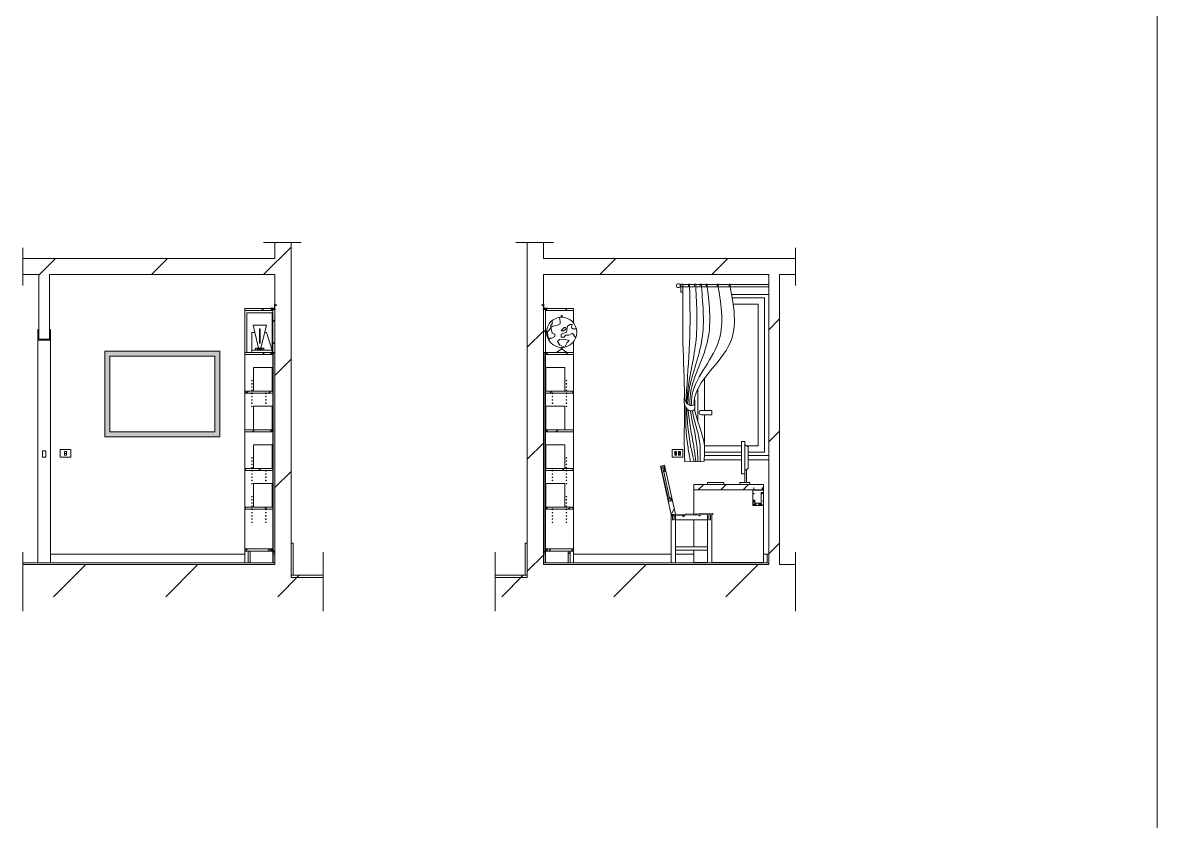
# Model space of a CAD drawing. Header units: centimetres. Extents: x -16179 to 12840, y -10704 to 3856.
# Drawn here: x 284 to 1341, y -5353 to -4609 of the extents above; entities that cross this region are included whole.
import ezdxf

# ---------------------------------------------------------------- set-up
doc = ezdxf.new("R2010")
doc.units = ezdxf.units.CM
doc.header["$MEASUREMENT"] = 0
doc.linetypes.add('ACAD_ISO04W100', pattern=[0.762, 0.6096, -0.0762, 0, -0.0762])
doc.linetypes.add('HIDDEN', pattern=[0.009525, 0.00635, -0.003175])
for name, color, linetype, lineweight in [('0_Num_Penna__7', 7, 'Continuous', 18), ('A-LP-SEZIONI_Num_Penna__151', 151, 'Continuous', 18), ('A-prsp-2_Num_Penna__137', 137, 'Continuous', 18), ('A-prsp-2_Num_Penna__252', 252, 'Continuous', 18), ('A-SECT A-MCUT_Num_Penna__7', 7, 'Continuous', 18), ('A-SECT D-MCUT_Num_Penna__181', 181, 'Continuous', 18), ('A-WALL-FULL_Num_Penna__7_Num_Penna__7_Num_Penna__7_Num_Penna__7_Num_Penna__7_Num_Penna__7_Num_Penna__82_Num_Penna__82_Num_Penna__82_Num_Penna__82_Num_Penna__82', 82, 'Continuous', 18)]:
    doc.layers.add(name, color=color, linetype=linetype, lineweight=lineweight)
pattern_1 = [(45, (254.724, -5723.27), (-52.198, 52.198), [])]
pattern_2 = [(45, (318.563, -5723.272), (-10.43957, 10.43957), [])]
pattern_3 = [(45, (254.724, -5723.272), (-10.43957, 10.43957), [])]
pattern_4 = [(45, (98.479, -5723.272), (-10.43957, 10.43957), [])]

msp = doc.modelspace()

# ---------------------------------------------------------------- hatches: boundary and pattern name
at = {"layer": 'A-prsp-2_Num_Penna__252', "linetype": 'Continuous', "lineweight": 18}
h = msp.add_hatch(color=252, dxfattribs=at)
h.paths.add_polyline_path([(467.3, -4914.8), (360.1, -4914.8), (360.1, -4994.7), (467.3, -4994.7)])
h.paths.add_polyline_path([(364.8, -4919.5), (462.6, -4919.5), (462.6, -4990), (364.8, -4990)], flags=0)
at = {"layer": 'A-SECT D-MCUT_Num_Penna__181', "linetype": 'Continuous', "lineweight": 18}
h = msp.add_hatch(dxfattribs=at)
h.set_pattern_fill('ANSI31', color=181, scale=100, style=0, pattern_type=2)
h.set_pattern_definition(pattern_1)
h.paths.add_polyline_path([(533.7, -4813.5), (518.7, -4813.5), (518.7, -4828.5), (283.7, -4828.5), (283.7, -4843.5), (298.7, -4843.5), (298.7, -4903.5), (308.7, -4903.5), (308.7, -4843.5), (533.7, -4843.5)])
h = msp.add_hatch(dxfattribs=at)
h.set_pattern_fill('ANSI31', color=181, scale=100, style=0, pattern_type=2)
h.set_pattern_definition(pattern_1)
h.paths.add_polyline_path([(753.8, -4813.5), (753.8, -4843.5), (978.8, -4843.5), (978.8, -5113.5), (988.8, -5113.5), (988.8, -4843.5), (1003.8, -4843.5), (1003.8, -4828.5), (768.8, -4828.5), (768.8, -4813.5)])
h = msp.add_hatch(dxfattribs=at)
h.set_pattern_fill('ANSI31', color=181, scale=100, style=0, pattern_type=2)
h.set_pattern_definition(pattern_1)
h.paths.add_polyline_path([(533.7, -4843.5), (518.7, -4843.5), (518.7, -5143.5), (563.7, -5143.5), (563.7, -5123.5), (533.7, -5123.5)])
h.paths.add_polyline_path([(518.8, -4872.1), (519.5, -4871.6), (519.7, -4871.7), (519.1, -4872.1)], flags=0)
h.paths.add_polyline_path([(519.7, -4872.1), (519.4, -4872.1), (519.8, -4871.8), (520, -4871.9)], flags=0)
h = msp.add_hatch(dxfattribs=at)
h.set_pattern_fill('ANSI31', color=181, scale=100, style=0, pattern_type=2)
h.set_pattern_definition(pattern_1)
h.paths.add_polyline_path([(753.8, -5123.5), (723.8, -5123.5), (723.8, -5143.5), (768.8, -5143.5), (768.8, -4843.5), (753.8, -4843.5)])
h.paths.add_polyline_path([(767.5, -4871.9), (767.6, -4871.8), (768.1, -4872.1), (767.8, -4872.1)], flags=0)
h.paths.add_polyline_path([(768.4, -4872.1), (767.8, -4871.7), (767.9, -4871.6), (768.7, -4872.1)], flags=0)
h = msp.add_hatch(dxfattribs=at)
h.set_pattern_fill('ANSI31', color=181, scale=100, style=0, pattern_type=2)
h.set_pattern_definition(pattern_4)
h.paths.add_polyline_path([(515.4, -4876), (515.4, -4875), (490.7, -4875), (490.7, -4877), (516.7, -4877), (516.7, -4876.1), (516.3, -4876.1), (515.9, -4875.9), (515.6, -4876.3)])
h = msp.add_hatch(dxfattribs=at)
h.set_pattern_fill('ANSI31', color=181, scale=100, style=0, pattern_type=2)
h.set_pattern_definition(pattern_4)
h.paths.add_polyline_path([(518.7, -4876.1), (516.7, -4876.1), (516.7, -4916), (518.7, -4916)])
h = msp.add_hatch(dxfattribs=at)
h.set_pattern_fill('ANSI31', color=181, scale=100, style=0, pattern_type=2)
h.set_pattern_definition(pattern_2)
h.paths.add_polyline_path([(768.8, -4875), (768.8, -4875.9), (770.7, -4875.9), (770.7, -4875)])
h = msp.add_hatch(dxfattribs=at)
h.set_pattern_fill('ANSI31', color=181, scale=100, style=0, pattern_type=2)
h.set_pattern_definition(pattern_2)
h.paths.add_polyline_path([(768.8, -4876.1), (768.8, -4916), (770.7, -4916), (770.7, -4876.1)])
h = msp.add_hatch(dxfattribs=at)
h.set_pattern_fill('ANSI31', color=181, scale=100, style=0, pattern_type=2)
h.set_pattern_definition(pattern_2)
h.paths.add_polyline_path([(772.1, -4876), (771.9, -4876.3), (771.6, -4875.9), (771.2, -4876.1), (770.7, -4876.1), (770.7, -4877), (796.8, -4877), (796.8, -4875), (772.1, -4875)])
h = msp.add_hatch(dxfattribs=at)
h.set_pattern_fill('ANSI31', color=181, scale=100, style=0, pattern_type=2)
h.set_pattern_definition(pattern_4)
h.paths.add_polyline_path([(516.7, -4916), (490.7, -4916), (490.7, -4918), (516.7, -4918), (516.7, -4917.1), (515, -4917.1), (514.7, -4917), (515, -4916.9), (516.7, -4916.9)])
h = msp.add_hatch(dxfattribs=at)
h.set_pattern_fill('ANSI31', color=181, scale=100, style=0, pattern_type=2)
h.set_pattern_definition(pattern_4)
h.paths.add_polyline_path([(516.7, -4917.1), (516.7, -4988.9), (517.2, -4988.9), (517.2, -4917.1)])
h = msp.add_hatch(dxfattribs=at)
h.set_pattern_fill('ANSI31', color=181, scale=100, style=0, pattern_type=2)
h.set_pattern_definition(pattern_2)
h.paths.add_polyline_path([(770.2, -4916), (770.2, -4916.9), (770.7, -4916.9), (770.7, -4916)])
h = msp.add_hatch(dxfattribs=at)
h.set_pattern_fill('ANSI31', color=181, scale=100, style=0, pattern_type=2)
h.set_pattern_definition(pattern_2)
h.paths.add_polyline_path([(770.2, -4917.1), (770.2, -4988.9), (770.7, -4988.9), (770.7, -4917.1)])
h = msp.add_hatch(dxfattribs=at)
h.set_pattern_fill('ANSI31', color=181, scale=100, style=0, pattern_type=2)
h.set_pattern_definition(pattern_2)
h.paths.add_polyline_path([(770.7, -4916), (770.7, -4916.9), (772.4, -4916.9), (772.7, -4917), (772.4, -4917.1), (770.7, -4917.1), (770.7, -4918), (796.8, -4918), (796.8, -4916)])
h = msp.add_hatch(dxfattribs=at)
h.set_pattern_fill('ANSI31', color=181, scale=100, style=0, pattern_type=2)
h.set_pattern_definition(pattern_4)
h.paths.add_polyline_path([(516.7, -4952), (491.2, -4952), (491.2, -4954), (497, -4954), (497, -4953.5), (497.5, -4953.5), (497.5, -4954), (510, -4954), (510, -4953.5), (510.5, -4953.5), (510.5, -4954), (516.7, -4954)])
h = msp.add_hatch(dxfattribs=at)
h.set_pattern_fill('ANSI31', color=181, scale=100, style=0, pattern_type=2)
h.set_pattern_definition(pattern_2)
h.paths.add_polyline_path([(770.7, -4952), (770.7, -4954), (777, -4954), (777, -4953.5), (777.5, -4953.5), (777.5, -4954), (790, -4954), (790, -4953.5), (790.5, -4953.5), (790.5, -4954), (796.3, -4954), (796.3, -4952)])
h = msp.add_hatch(dxfattribs=at)
h.set_pattern_fill('ANSI31', color=181, scale=100, style=0, pattern_type=2)
h.set_pattern_definition(pattern_4)
h.paths.add_polyline_path([(516.7, -4988), (490.7, -4988), (490.7, -4990), (516.7, -4990), (516.7, -4989.1), (515, -4989.1), (514.7, -4989), (515, -4988.9), (516.7, -4988.9)])
h = msp.add_hatch(dxfattribs=at)
h.set_pattern_fill('ANSI31', color=181, scale=100, style=0, pattern_type=2)
h.set_pattern_definition(pattern_4)
h.paths.add_polyline_path([(517.2, -4989.1), (516.7, -4989.1), (516.7, -5099.9), (517.2, -5099.9)])
h = msp.add_hatch(dxfattribs=at)
h.set_pattern_fill('ANSI31', color=181, scale=100, style=0, pattern_type=2)
h.set_pattern_definition(pattern_2)
h.paths.add_polyline_path([(770.2, -4989.1), (770.2, -5099.9), (770.7, -5099.9), (770.7, -4989.1)])
h = msp.add_hatch(dxfattribs=at)
h.set_pattern_fill('ANSI31', color=181, scale=100, style=0, pattern_type=2)
h.set_pattern_definition(pattern_2)
h.paths.add_polyline_path([(770.7, -4988), (770.7, -4988.9), (772.4, -4988.9), (772.7, -4989), (772.4, -4989.1), (770.7, -4989.1), (770.7, -4990), (796.8, -4990), (796.8, -4988)])
h = msp.add_hatch(dxfattribs=at)
h.set_pattern_fill('ANSI31', color=181, scale=100, style=0, pattern_type=2)
h.set_pattern_definition(pattern_4)
h.paths.add_polyline_path([(516.7, -5024), (491.2, -5024), (491.2, -5026), (497, -5026), (497, -5025.5), (497.5, -5025.5), (497.5, -5026), (510, -5026), (510, -5025.5), (510.5, -5025.5), (510.5, -5026), (516.7, -5026)])
h = msp.add_hatch(dxfattribs=at)
h.set_pattern_fill('ANSI31', color=181, scale=100, style=0, pattern_type=2)
h.set_pattern_definition(pattern_2)
h.paths.add_polyline_path([(770.7, -5024), (770.7, -5026), (777, -5026), (777, -5025.5), (777.5, -5025.5), (777.5, -5026), (790, -5026), (790, -5025.5), (790.5, -5025.5), (790.5, -5026), (796.3, -5026), (796.3, -5024)])
h = msp.add_hatch(dxfattribs=at)
h.set_pattern_fill('ANSI31', color=181, scale=100, style=0, pattern_type=2)
h.set_pattern_definition(pattern_3)
h.paths.add_polyline_path([(908.8, -5039), (908.8, -5044), (964.7, -5044), (964.7, -5042.1, -0.999999), (965, -5042.1), (965, -5044), (972.6, -5044), (972.6, -5042.1, -1), (972.9, -5042.1), (972.9, -5044), (973.8, -5044), (973.8, -5039)])
h = msp.add_hatch(dxfattribs=at)
h.set_pattern_fill('ANSI31', color=181, scale=100, style=0, pattern_type=2)
h.set_pattern_definition(pattern_3)
h.paths.add_polyline_path([(973.8, -5046.5), (971.8, -5046.5), (971.8, -5057.3), (972.3, -5057.3, -1), (972.3, -5057.6), (971.8, -5057.6), (971.8, -5058.5), (973.8, -5058.5)])
h.paths.add_polyline_path([(972.5, -5054.5, -1.000001), (973.1, -5054.5, -1)], flags=0)
h.paths.add_polyline_path([(972.5, -5047.5, -1), (973.1, -5047.5, -1)], flags=0)
h = msp.add_hatch(dxfattribs=at)
h.set_pattern_fill('ANSI31', color=181, scale=100, style=0, pattern_type=2)
h.set_pattern_definition(pattern_4)
h.paths.add_polyline_path([(516.7, -5060), (491.2, -5060), (491.2, -5062), (497, -5062), (497, -5061.5), (497.5, -5061.5), (497.5, -5062), (510, -5062), (510, -5061.5), (510.5, -5061.5), (510.5, -5062), (516.7, -5062)])
h = msp.add_hatch(dxfattribs=at)
h.set_pattern_fill('ANSI31', color=181, scale=100, style=0, pattern_type=2)
h.set_pattern_definition(pattern_2)
h.paths.add_polyline_path([(770.7, -5060), (770.7, -5062), (777, -5062), (777, -5061.5), (777.5, -5061.5), (777.5, -5062), (790, -5062), (790, -5061.5), (790.5, -5061.5), (790.5, -5062), (796.3, -5062), (796.3, -5060)])
h = msp.add_hatch(dxfattribs=at)
h.set_pattern_fill('ANSI31', color=181, scale=100, style=0, pattern_type=2)
h.set_pattern_definition(pattern_3)
h.paths.add_polyline_path([(965.8, -5053.5), (963.8, -5053.5), (963.8, -5058.5), (965.8, -5058.5), (965.8, -5057.7), (964.5, -5057.7), (964.5, -5057.2), (965.8, -5057.2)])
h.paths.add_polyline_path([(965.1, -5054.5, -1), (964.5, -5054.5, -1)], flags=0)
h = msp.add_hatch(dxfattribs=at)
h.set_pattern_fill('ANSI31', color=181, scale=100, style=0, pattern_type=2)
h.set_pattern_definition(pattern_3)
h.paths.add_polyline_path([(926.8, -5066), (887.8, -5067), (887.8, -5068), (923.1, -5067.1), (923.1, -5067), (923.8, -5067), (926.8, -5067)])
h = msp.add_hatch(dxfattribs=at)
h.set_pattern_fill('ANSI31', color=181, scale=100, style=0, pattern_type=2)
h.set_pattern_definition(pattern_3)
h.paths.add_polyline_path([(890.5, -5068), (889, -5068), (889, -5072), (890.5, -5072)])
h = msp.add_hatch(dxfattribs=at)
h.set_pattern_fill('ANSI31', color=181, scale=100, style=0, pattern_type=2)
h.set_pattern_definition(pattern_4)
h.paths.add_polyline_path([(516.7, -5099), (490.7, -5099), (490.7, -5101), (516.7, -5101), (516.7, -5100.1), (515, -5100.1), (514.7, -5100), (515, -5099.9), (516.7, -5099.9)])
h = msp.add_hatch(dxfattribs=at)
h.set_pattern_fill('ANSI31', color=181, scale=100, style=0, pattern_type=2)
h.set_pattern_definition(pattern_2)
h.paths.add_polyline_path([(770.7, -5099), (770.7, -5099.9), (772.4, -5099.9), (772.7, -5100), (772.4, -5100.1), (770.7, -5100.1), (770.7, -5101), (796.8, -5101), (796.8, -5099)])
h = msp.add_hatch(dxfattribs=at)
h.set_pattern_fill('ANSI31', color=181, scale=100, style=0, pattern_type=2)
h.set_pattern_definition(pattern_2)
h.paths.add_polyline_path([(791.8, -5101), (791.8, -5112), (793.8, -5112), (793.8, -5101)])
h = msp.add_hatch(dxfattribs=at)
h.set_pattern_fill('ANSI31', color=181, scale=100, style=0, pattern_type=2)
h.set_pattern_definition(pattern_1)
h.paths.add_polyline_path([(518.7, -5113.5), (283.7, -5113.5), (283.7, -5143.5), (518.7, -5143.5)])
h = msp.add_hatch(dxfattribs=at)
h.set_pattern_fill('ANSI31', color=181, scale=100, style=0, pattern_type=2)
h.set_pattern_definition(pattern_1)
h.paths.add_polyline_path([(768.8, -5113.5), (768.8, -5143.5), (1003.8, -5143.5), (1003.8, -5113.5)])

# ---------------------------------------------------------------- linework, layer by layer
at = {"layer": '0_Num_Penna__7', "color": 7, "linetype": 'Continuous', "lineweight": 18}
for p, q in [((518.4, -4871.4), (518.7, -4871.4)), ((518.4, -4871.6), (518.5, -4871.9)), ((518.4, -4872.1), (518.5, -4871.9)), ((518.4, -4872.4), (518.7, -4872.4)), ((518.7, -4871.7), (518.5, -4871.4)), ((518.7, -4872.1), (518.5, -4872.4)), ((518.7, -4871.7), (519.7, -4871.7)), ((519.1, -4871.7), (518.7, -4872)), ((518.8, -4871.7), (518.7, -4871.8)), ((518.7, -4872.1), (519.7, -4872.1)), ((519.4, -4871.7), (518.8, -4872.1)), ((519.7, -4871.7), (519.1, -4872.1)), ((519.8, -4871.8), (519.4, -4872.1)), ((519.7, -4871.7), (520, -4871.9)), ((520, -4871.9), (519.7, -4872.1)), ((767.8, -4871.7), (767.5, -4871.9)), ((767.5, -4871.9), (767.8, -4872.1)), ((767.6, -4871.8), (768.1, -4872.1)), ((768.8, -4871.7), (767.8, -4871.7)), ((767.8, -4871.7), (768.4, -4872.1)), ((768.8, -4872.1), (767.8, -4872.1)), ((768.1, -4871.7), (768.7, -4872.1)), ((768.4, -4871.7), (768.8, -4872)), ((768.7, -4871.7), (768.8, -4871.8)), ((769.1, -4871.4), (768.8, -4871.4)), ((768.8, -4871.7), (768.9, -4871.4)), ((768.8, -4872.1), (768.9, -4872.4)), ((769.1, -4872.4), (768.8, -4872.4)), ((769.1, -4871.6), (769, -4871.9)), ((769.1, -4872.1), (769, -4871.9)), ((516.5, -4874.7), (514.7, -4874.7)), ((515.1, -4874.7), (515.1, -4875)), ((515.4, -4875), (515.1, -4874.8)), ((515.4, -4874.7), (515.6, -4874.8)), ((515.4, -4875), (515.4, -4876)), ((515.4, -4875.4), (515.7, -4875)), ((515.4, -4875.1), (515.5, -4875)), ((515.4, -4875.7), (515.8, -4875.1)), ((515.4, -4876), (515.8, -4875.4)), ((515.4, -4876), (515.6, -4876.3)), ((515.5, -4876.1), (515.8, -4875.7)), ((515.9, -4874.7), (515.6, -4874.8)), ((515.6, -4876.3), (515.8, -4876)), ((515.8, -4875), (516.1, -4874.8)), ((515.8, -4875), (515.8, -4876)), ((516.3, -4875.9), (516, -4876)), ((516, -4876), (516.3, -4876.1)), ((516.1, -4874.7), (516.1, -4875)), ((518.7, -4875.9), (516.3, -4875.9)), ((518.7, -4876.1), (516.3, -4876.1)), ((518.9, -4875.7), (518.7, -4875.7)), ((518.7, -4875.7), (518.7, -4875.9)), ((518.7, -4876.3), (518.9, -4876.3)), ((518.9, -4876.3), (518.9, -4875.7)), ((768.6, -4876.3), (768.6, -4875.7)), ((768.6, -4875.7), (768.8, -4875.7)), ((768.8, -4876.3), (768.6, -4876.3)), ((768.8, -4875.7), (768.8, -4875.9)), ((768.8, -4875.9), (771.2, -4875.9)), ((768.8, -4876.1), (771.2, -4876.1)), ((770.9, -4874.7), (772.8, -4874.7)), ((771.2, -4875.9), (771.5, -4876)), ((771.5, -4876), (771.2, -4876.1)), ((771.4, -4874.7), (771.4, -4875)), ((771.7, -4875), (771.4, -4874.8)), ((771.6, -4874.7), (771.9, -4874.8)), ((771.7, -4875), (771.7, -4876)), ((772.1, -4875.7), (771.7, -4875.1)), ((772.1, -4876), (771.7, -4875.4)), ((772, -4876.1), (771.7, -4875.7)), ((771.9, -4876.3), (771.7, -4876)), ((772.1, -4875.4), (771.8, -4875)), ((772.1, -4874.7), (771.9, -4874.8)), ((772.1, -4876), (771.9, -4876.3)), ((772.1, -4875.1), (772, -4875)), ((772.1, -4875), (772.4, -4874.8)), ((772.1, -4875), (772.1, -4876)), ((772.4, -4874.7), (772.4, -4875)), ((515, -4916.9), (514.7, -4917)), ((514.7, -4917), (515, -4917.1)), ((517.2, -4916.9), (515, -4916.9)), ((517.2, -4917.1), (515, -4917.1)), ((517.4, -4916.7), (517.2, -4916.7)), ((517.2, -4917.3), (517.4, -4917.3)), ((517.4, -4917.3), (517.4, -4916.7)), ((770, -4917.3), (770, -4916.7)), ((770, -4916.7), (770.2, -4916.7)), ((770.2, -4917.3), (770, -4917.3)), ((770.2, -4916.9), (772.4, -4916.9)), ((770.2, -4917.1), (772.4, -4917.1)), ((772.4, -4916.9), (772.7, -4917)), ((772.7, -4917), (772.4, -4917.1)), ((497, -4954.2), (497, -4953.5)), ((497, -4953.5), (497.5, -4953.5)), ((497.5, -4953.5), (497.5, -4954.2)), ((510, -4954.2), (510, -4953.5)), ((510, -4953.5), (510.5, -4953.5)), ((510.5, -4953.5), (510.5, -4954.2)), ((777.5, -4953.5), (777, -4953.5)), ((777, -4953.5), (777, -4954.2)), ((777.5, -4954.2), (777.5, -4953.5)), ((790.5, -4953.5), (790, -4953.5)), ((790, -4953.5), (790, -4954.2)), ((790.5, -4954.2), (790.5, -4953.5)), ((515, -4988.9), (514.7, -4989)), ((514.7, -4989), (515, -4989.1)), ((517.2, -4988.9), (515, -4988.9)), ((517.2, -4989.1), (515, -4989.1)), ((517.4, -4988.7), (517.2, -4988.7)), ((517.4, -4989.3), (517.4, -4988.7)), ((770, -4989.3), (770, -4988.7)), ((770, -4988.7), (770.2, -4988.7)), ((770.2, -4988.9), (772.4, -4988.9)), ((770.2, -4989.1), (772.4, -4989.1)), ((772.4, -4988.9), (772.7, -4989)), ((772.7, -4989), (772.4, -4989.1)), ((517.2, -4989.3), (517.4, -4989.3)), ((770.2, -4989.3), (770, -4989.3)), ((497, -5026.2), (497, -5025.5)), ((497, -5025.5), (497.5, -5025.5)), ((497.5, -5025.5), (497.5, -5026.2)), ((510, -5026.2), (510, -5025.5)), ((510, -5025.5), (510.5, -5025.5)), ((510.5, -5025.5), (510.5, -5026.2)), ((777.5, -5025.5), (777, -5025.5)), ((777, -5025.5), (777, -5026.2)), ((777.5, -5026.2), (777.5, -5025.5)), ((790.5, -5025.5), (790, -5025.5)), ((790, -5025.5), (790, -5026.2)), ((790.5, -5026.2), (790.5, -5025.5)), ((497, -5062.2), (497, -5061.5)), ((497, -5061.5), (497.5, -5061.5)), ((497.5, -5061.5), (497.5, -5062.2)), ((510, -5062.2), (510, -5061.5)), ((510, -5061.5), (510.5, -5061.5)), ((510.5, -5061.5), (510.5, -5062.2)), ((777.5, -5061.5), (777, -5061.5)), ((777, -5061.5), (777, -5062.2)), ((777.5, -5062.2), (777.5, -5061.5)), ((790.5, -5061.5), (790, -5061.5)), ((790, -5061.5), (790, -5062.2)), ((790.5, -5062.2), (790.5, -5061.5)), ((969.6, -5057.5), (969.6, -5056.5)), ((898.8, -5068.7), (898.8, -5067.7)), ((898.8, -5068.7), (899.8, -5068.7)), ((899.6, -5067.9), (898.9, -5067.9)), ((898.9, -5067.9), (899, -5068.7)), ((899.6, -5067.9), (899.7, -5068.7)), ((899.8, -5068.7), (899.8, -5067.7)), ((913.8, -5068.3), (913.8, -5067.3)), ((914.8, -5068.3), (913.8, -5068.3)), ((913.9, -5067.5), (914.6, -5067.5)), ((913.9, -5067.5), (914, -5068.3)), ((914.6, -5067.5), (914.7, -5068.3)), ((914.8, -5068.3), (914.8, -5067.3)), ((515, -5099.9), (514.7, -5100)), ((514.7, -5100), (515, -5100.1)), ((517.2, -5099.9), (515, -5099.9)), ((517.2, -5100.1), (515, -5100.1)), ((517.4, -5099.7), (517.2, -5099.7)), ((517.2, -5100.3), (517.4, -5100.3)), ((517.4, -5100.3), (517.4, -5099.7)), ((770, -5100.3), (770, -5099.7)), ((770, -5099.7), (770.2, -5099.7)), ((770.2, -5100.3), (770, -5100.3)), ((770.2, -5099.9), (772.4, -5099.9)), ((770.2, -5100.1), (772.4, -5100.1)), ((772.4, -5099.9), (772.7, -5100)), ((772.7, -5100), (772.4, -5100.1)), ((490.7, -5112), (516.7, -5112)), ((796.8, -5112), (770.7, -5112))]:
    msp.add_line(p, q, dxfattribs=at)
for centre, radius in [((497.2, -4942.2), 0.25), ((497.2, -4945.2), 0.25), ((790.3, -4942.2), 0.25), ((790.3, -4945.2), 0.25), ((497.2, -4948.2), 0.25), ((497.2, -4951.2), 0.25), ((497.2, -4957.2), 0.25), ((510.2, -4957.2), 0.25), ((777.2, -4957.2), 0.25), ((790.3, -4948.2), 0.25), ((790.3, -4951.2), 0.25), ((790.3, -4957.2), 0.25), ((497.2, -4960.2), 0.25), ((497.2, -4963.2), 0.25), ((497.2, -4966.2), 0.25), ((510.2, -4960.2), 0.25), ((510.2, -4963.2), 0.25), ((777.2, -4960.2), 0.25), ((777.2, -4963.2), 0.25), ((790.3, -4960.2), 0.25), ((790.3, -4963.2), 0.25), ((790.3, -4966.2), 0.25), ((497.2, -5014.2), 0.25), ((497.2, -5017.2), 0.25), ((497.2, -5020.2), 0.25), ((790.3, -5014.2), 0.25), ((790.3, -5017.2), 0.25), ((790.3, -5020.2), 0.25), ((497.2, -5023.2), 0.25), ((497.2, -5029.2), 0.25), ((510.2, -5029.2), 0.25), ((777.2, -5029.2), 0.25), ((790.3, -5023.2), 0.25), ((790.3, -5029.2), 0.25), ((497.2, -5032.2), 0.25), ((497.2, -5035.2), 0.25), ((497.2, -5038.2), 0.25), ((510.2, -5032.2), 0.25), ((510.2, -5035.2), 0.25), ((777.2, -5032.2), 0.25), ((777.2, -5035.2), 0.25), ((790.3, -5032.2), 0.25), ((790.3, -5035.2), 0.25), ((790.3, -5038.2), 0.25), ((497.2, -5050.2), 0.25), ((790.3, -5050.2), 0.25), ((964.8, -5047.5), 0.3), ((497.2, -5053.2), 0.25), ((497.2, -5056.2), 0.25), ((497.2, -5059.2), 0.25), ((790.3, -5053.2), 0.25), ((790.3, -5056.2), 0.25), ((790.3, -5059.2), 0.25), ((497.2, -5065.2), 0.25), ((497.2, -5068.2), 0.25), ((497.2, -5071.2), 0.25), ((510.2, -5065.2), 0.25), ((510.2, -5068.2), 0.25), ((510.2, -5071.2), 0.25), ((777.2, -5065.2), 0.25), ((777.2, -5068.2), 0.25), ((777.2, -5071.2), 0.25), ((790.3, -5065.2), 0.25), ((790.3, -5068.2), 0.25), ((790.3, -5071.2), 0.25), ((497.2, -5074.2), 0.25), ((510.2, -5074.2), 0.25), ((777.2, -5074.2), 0.25), ((790.3, -5074.2), 0.25)]:
    msp.add_circle(centre, radius, dxfattribs=at)
at = {"layer": '0_Num_Penna__7', "color": 7, "linetype": 'HIDDEN', "lineweight": 18}
for centre in [(972.8, -5047.5), (964.8, -5054.5), (972.8, -5054.5)]:
    msp.add_circle(centre, 0.3, dxfattribs=at)
at = {"layer": '0_Num_Penna__7', "color": 7, "linetype": 'Continuous', "lineweight": 18}
for centre in [(497.2, -4954.2), (510.2, -4954.2), (777.2, -4954.2), (790.3, -4954.2), (497.2, -5026.2), (510.2, -5026.2), (777.2, -5026.2), (790.3, -5026.2), (497.2, -5062.2), (510.2, -5062.2), (777.2, -5062.2), (790.3, -5062.2)]:
    msp.add_arc(centre, 0.25, 180, 0, dxfattribs=at)
at = {"layer": 'A-LP-SEZIONI_Num_Penna__151', "color": 151, "linetype": 'ACAD_ISO04W100', "lineweight": 18}
for p, q in [((283.7, -4818.5), (283.7, -4853.5)), ((543, -4813.5), (508, -4813.5)), ((778.1, -4813.5), (743.1, -4813.5)), ((1003.8, -4818.5), (1003.8, -4853.5)), ((283.7, -5102), (283.7, -5157)), ((563.7, -5102), (563.7, -5157)), ((723.8, -5102), (723.8, -5157))]:
    msp.add_line(p, q, dxfattribs=at)
at = {"layer": 'A-LP-SEZIONI_Num_Penna__151', "color": 151, "linetype": 'Continuous', "lineweight": 18}
for p, q in [((490.7, -4916), (490.7, -4877)), ((796.8, -4888.3), (796.8, -4877)), ((297.7, -4904.5), (297.7, -5112)), ((309.7, -4904.5), (309.7, -5112)), ((796.8, -4916), (796.8, -4906.1)), ((490.7, -4918), (490.7, -4988)), ((796.8, -4918), (796.8, -4988)), ((915.8, -4970), (925.8, -4970)), ((925.8, -4974), (915.8, -4974)), ((925.8, -4970), (925.8, -4974)), ((490.7, -4990), (490.7, -5099)), ((796.8, -4990), (796.8, -5099)), ((322.8, -5010), (324.6, -5010)), ((918.5, -5016), (953.4, -5016)), ((959.5, -5016), (978.8, -5016)), ((877.8, -5022), (881.7, -5021.1)), ((877.8, -5022), (887.8, -5067)), ((879.9, -5022.4), (880.9, -5022.2)), ((880.9, -5022.2), (882, -5027)), ((881, -5027.3), (882, -5027)), ((881.7, -5021.1), (891.8, -5066.5)), ((886.4, -5051.5), (887.4, -5051.3)), ((887.4, -5051.3), (888, -5054.3)), ((908.8, -5067), (908.8, -5044)), ((963.8, -5053.5), (963.8, -5044.3)), ((973.8, -5044.3), (973.8, -5046.5)), ((887.1, -5054.5), (888, -5054.3)), ((890.7, -5061.7), (887.8, -5067)), ((973.8, -5058.5), (973.8, -5111.5)), ((887.8, -5112), (887.8, -5068)), ((891.8, -5066.9), (891.8, -5066.5)), ((891.8, -5112), (891.8, -5067.9)), ((891.8, -5072), (921.8, -5072)), ((908.8, -5097), (908.8, -5072)), ((921.8, -5067.1), (921.8, -5112)), ((925.8, -5067), (925.8, -5112)), ((490.7, -5104), (309.7, -5104)), ((490.7, -5101), (490.7, -5112)), ((516.7, -5102.2), (516.7, -5104)), ((516.7, -5112), (516.7, -5104)), ((517.2, -5104), (516.7, -5104)), ((770.3, -5104), (770.7, -5104)), ((770.7, -5102.2), (770.7, -5104)), ((770.7, -5112), (770.7, -5104)), ((796.8, -5101), (796.8, -5112)), ((796.8, -5104), (887.8, -5104)), ((921.8, -5097), (891.8, -5097)), ((921.8, -5100), (891.8, -5100)), ((891.8, -5104), (908.8, -5104)), ((908.8, -5111.5), (908.8, -5100)), ((973.8, -5104), (977.3, -5104)), ((887.8, -5112), (891.8, -5112)), ((921.8, -5111.5), (908.8, -5111.5)), ((921.8, -5112), (925.8, -5112)), ((973.8, -5111.5), (925.8, -5111.5))]:
    msp.add_line(p, q, dxfattribs=at)
at = {"layer": 'A-LP-SEZIONI_Num_Penna__151', "color": 151, "linetype": 'Continuous', "lineweight": 18, "flags": 128}
for points in [[(978.8, -4862), (944.1, -4862)], [(959.5, -5009), (974.8, -5009), (974.8, -4865), (944.6, -4865)], [(945.6, -4871), (968.8, -4871), (968.8, -5003), (957.9, -5003)], [(918.8, -4970), (918.8, -4940.2)], [(912.8, -4949.7), (912.8, -4980.6)], [(953.4, -5003), (918.8, -5003), (918.8, -4974)], [(918.9, -5009), (953.4, -5009)], [(918.8, -5012), (953.4, -5012)], [(959.5, -5012), (978.8, -5012)]]:
    msp.add_lwpolyline(points, dxfattribs=at)
for points in [[(302.2, -5013.5), (305.2, -5013.5), (305.2, -5007.5), (302.2, -5007.5)], [(328.7, -5013.5), (328.7, -5006.5), (318.7, -5006.5), (318.7, -5013.5)], [(322.8, -5011.7), (324.6, -5011.7), (324.6, -5008.2), (322.8, -5008.2)], [(910.8, -5112), (912.8, -5112), (912.8, -5111.5), (910.8, -5111.5)], [(973.8, -5112), (971.8, -5112), (971.8, -5111.5), (973.8, -5111.5)]]:
    msp.add_lwpolyline(points, close=True, dxfattribs=at)
at = {"layer": 'A-LP-SEZIONI_Num_Penna__151', "color": 151, "linetype": 'Continuous', "lineweight": 18}
for centre, radius, start, end in [((915.8, -4972), 2, 90, 270), ((519.9, -5103.9), 3.17, 112.5643, 181.364), ((767.6, -5103.9), 3.17, 358.636, 67.4357)]:
    msp.add_arc(centre, radius, start, end, dxfattribs=at)
for points in [[(899.1, -5067.9), (899.2, -5067.9), (899.2, -5068), (899.3, -5068), (899.4, -5068), (899.4, -5067.9), (899.5, -5067.9)], [(914.5, -5067.5), (914.4, -5067.5), (914.4, -5067.6), (914.3, -5067.6), (914.2, -5067.6), (914.2, -5067.5), (914.1, -5067.5)]]:
    msp.add_open_spline(points, degree=3, knots=[0, 0, 0, 0, 1, 1, 1, 2, 2, 2, 2], dxfattribs=at)
at = {"layer": 'A-prsp-2_Num_Penna__137', "color": 137, "linetype": 'Continuous', "lineweight": 18}
for p, q in [((896, -4852.8), (896.8, -4852.8)), ((896.8, -4854.8), (896, -4854.8)), ((896.8, -4859.8), (896.8, -4852.3)), ((896.8, -4852.3), (898.8, -4852.3)), ((904, -4854.8), (896.8, -4854.8)), ((898.7, -4859.8), (896.8, -4859.8)), ((898.8, -4852.3), (898.8, -4854.8)), ((904, -4852.8), (898.8, -4852.8)), ((909.7, -4852.8), (905, -4852.8)), ((909.7, -4854.8), (905, -4854.8)), ((915, -4852.8), (910.7, -4852.8)), ((915, -4854.8), (910.7, -4854.8)), ((920.4, -4852.8), (916, -4852.8)), ((920.4, -4854.8), (916, -4854.8)), ((930.7, -4852.8), (921.4, -4852.8)), ((930.7, -4854.8), (921.4, -4854.8)), ((941.8, -4852.8), (931.7, -4852.8)), ((941.8, -4854.8), (931.7, -4854.8)), ((978.8, -4852.8), (942.8, -4852.8)), ((978.8, -4854.8), (942.8, -4854.8)), ((783.8, -4883.3), (784.3, -4887.1)), ((785.4, -4883.1), (785.4, -4881.5)), ((785.4, -4881.5), (786.3, -4881.5)), ((786.3, -4883.1), (786.3, -4881.5)), ((503.5, -4911.9), (498.5, -4890.6)), ((498.5, -4890.6), (510.7, -4890.6)), ((504.4, -4894), (504.4, -4907.4)), ((504.4, -4894), (504.8, -4894)), ((504.8, -4894), (504.8, -4907.4)), ((505.6, -4911.9), (510.7, -4890.6)), ((773.8, -4895.5), (775.6, -4892.7)), ((775.6, -4890.9), (777.3, -4888.8)), ((775.6, -4892.7), (775.6, -4890.9)), ((777.5, -4891.6), (775.6, -4892.7)), ((775.6, -4892.7), (777.1, -4897.9)), ((777.3, -4888.8), (776.6, -4886.6)), ((781.9, -4890.6), (777.5, -4891.6)), ((784.3, -4889.4), (781.9, -4890.6)), ((784.3, -4887.1), (784.3, -4889.4)), ((786.2, -4894.6), (788, -4892.7)), ((788, -4892.7), (789.6, -4892.7)), ((789.6, -4892.7), (789.6, -4894.4)), ((790.4, -4897.2), (791.3, -4891.6)), ((791.3, -4891.6), (793.5, -4889.9)), ((793.5, -4889.9), (795.5, -4889.9)), ((795.5, -4889.9), (794.9, -4892.4)), ((794.9, -4892.4), (795.5, -4893.9)), ((795.5, -4893.9), (799.5, -4893.9)), ((497.1, -4897.5), (500.1, -4897.5)), ((497.1, -4897.5), (497.1, -4916)), ((509, -4897.5), (510.8, -4897.5)), ((510.8, -4897.5), (516.2, -4914)), ((772.7, -4896.8), (773.8, -4895.5)), ((773, -4900.6), (772.7, -4896.8)), ((774.1, -4905.1), (773, -4900.6)), ((774.6, -4902.8), (774.1, -4905.1)), ((776.7, -4902.8), (774.6, -4902.8)), ((779.4, -4901), (776.7, -4902.8)), ((777.1, -4897.9), (779.4, -4898.9)), ((779.4, -4898.9), (779.4, -4901)), ((782, -4905.8), (783.9, -4903.8)), ((783.9, -4903.8), (788.3, -4903.6)), ((790.4, -4897.2), (785.3, -4898.8)), ((785.3, -4898.8), (785.3, -4901.6)), ((785.3, -4901.6), (788, -4901.6)), ((785.4, -4895.9), (786.2, -4894.6)), ((787.5, -4895.9), (785.4, -4895.9)), ((789.6, -4894.4), (787.5, -4895.9)), ((788, -4901.6), (789.3, -4900)), ((788.3, -4903.6), (792.9, -4905)), ((789.3, -4900), (792.5, -4900)), ((792.5, -4900), (795.9, -4898)), ((795.9, -4898), (798.9, -4902.6)), ((497.1, -4914), (516.2, -4914)), ((500.6, -4914), (500.6, -4911.9)), ((500.6, -4911.9), (508.4, -4911.9)), ((504.8, -4907.4), (504.4, -4907.4)), ((508.4, -4911.9), (508.4, -4914)), ((785.4, -4913), (781.1, -4916)), ((784.2, -4909.1), (782, -4905.8)), ((788.8, -4911), (784.2, -4909.1)), ((785.4, -4911.3), (785.4, -4913)), ((785.4, -4913), (786.3, -4913)), ((786.3, -4911.3), (786.3, -4913)), ((786.3, -4913), (790.6, -4916)), ((790.9, -4906.8), (788.8, -4911)), ((792.9, -4905), (790.9, -4906.8)), ((900, -4957.9), (900, -4962.9)), ((910, -4962), (910, -4967)), ((953.4, -5029), (953.4, -4999)), ((953.4, -4999), (956.5, -4999)), ((956.5, -4999), (956.5, -5004)), ((959.5, -5004), (956.5, -5002.1)), ((956.5, -5004), (956.5, -5029)), ((959.5, -5024), (959.5, -5004)), ((900.5, -5017.8), (918.4, -5017.7)), ((956.5, -5029), (953.4, -5029)), ((959.5, -5024), (956.5, -5026)), ((956.5, -5029), (956.5, -5037)), ((958, -5037), (958, -5025)), ((951.8, -5039), (951.8, -5037)), ((951.8, -5037), (961.1, -5037)), ((961.1, -5039), (951.8, -5039)), ((961.1, -5037), (961.1, -5039))]:
    msp.add_line(p, q, dxfattribs=at)
at = {"layer": 'A-prsp-2_Num_Penna__137', "color": 137, "linetype": 'Continuous', "lineweight": 18, "flags": 128}
for points in [[(905, -4854.8), (905, -4852.5), (904, -4852.5), (904, -4854.8)], [(910.7, -4854.8), (910.7, -4852.5), (909.7, -4852.5), (909.7, -4854.8)], [(916, -4854.8), (916, -4852.5), (915, -4852.5), (915, -4854.8)], [(921.4, -4854.8), (921.4, -4852.5), (920.4, -4852.5), (920.4, -4854.8)], [(931.7, -4854.8), (931.7, -4852.5), (930.7, -4852.5), (930.7, -4854.8)], [(942.8, -4854.8), (942.8, -4852.5), (941.8, -4852.5), (941.8, -4854.8)], [(516.2, -4916), (516.2, -4879), (492.4, -4879), (492.4, -4916)], [(516.2, -4952), (516.2, -4930), (498.8, -4930), (498.8, -4952)], [(788.7, -4952), (788.7, -4930), (771.2, -4930), (771.2, -4952)], [(516.2, -4988), (516.2, -4966), (498.8, -4966), (498.8, -4988)], [(788.7, -4988), (788.7, -4966), (771.2, -4966), (771.2, -4988)], [(516.2, -5024), (516.2, -5002), (498.8, -5002), (498.8, -5024)], [(788.7, -5024), (788.7, -5002), (771.2, -5002), (771.2, -5024)], [(516.2, -5060), (516.2, -5038), (498.8, -5038), (498.8, -5060)], [(788.7, -5060), (788.7, -5038), (771.2, -5038), (771.2, -5060)]]:
    msp.add_lwpolyline(points, dxfattribs=at)
for points in [[(467.3, -4914.8), (413.7, -4914.8), (360.1, -4914.8), (360.1, -4994.7), (413.7, -4994.7), (467.3, -4994.7)], [(502, -4912.5), (506.7, -4912.5), (506.7, -4913.5), (502, -4913.5)], [(462.6, -4919.5), (413.7, -4919.5), (364.8, -4919.5), (364.8, -4990), (413.7, -4990), (462.6, -4990)], [(894.6, -5013.5), (888.8, -5013.5), (888.8, -5006.5), (894.6, -5006.5), (898.8, -5006.5), (898.8, -5013.5)], [(891.2, -5011.7), (892.9, -5011.7), (892.9, -5008.2), (891.2, -5008.2)], [(896.4, -5011.7), (894.7, -5011.7), (894.7, -5008.2), (896.4, -5008.2)], [(936.8, -5039), (921.8, -5039), (921.8, -5037), (936.8, -5037)]]:
    msp.add_lwpolyline(points, close=True, dxfattribs=at)
at = {"layer": 'A-prsp-2_Num_Penna__137', "color": 137, "linetype": 'Continuous', "lineweight": 18}
for centre, radius in [((894.5, -4853.8), 1.8), ((785.8, -4897.2), 14.1), ((892, -5009), 0.25), ((892, -5010), 0.25), ((895.5, -5009), 0.25), ((895.5, -5010), 0.25), ((892, -5011), 0.25), ((895.5, -5011), 0.25)]:
    msp.add_circle(centre, radius, dxfattribs=at)
msp.add_arc((785.8, -4897.2), 14.9, 269.9457, 270.0543, dxfattribs=at)
for points, knots in [([(898.8, -4854.8), (898.6, -4872.2), (898.4, -4889.6), (898.8, -4906.9), (899.2, -4923.9), (900.2, -4940.9), (900.3, -4957.9), (900.3, -4958.2), (900.3, -4958.6), (900.3, -4958.9)], [0, 0, 0, 0, 1, 1, 1, 2, 2, 2, 3, 3, 3, 3]), ([(905, -4854.8), (905.4, -4872.2), (905.7, -4889.6), (905, -4906.9), (904.3, -4923.9), (902.7, -4940.8), (901.9, -4957.9), (901.8, -4959.3), (901.7, -4960.7), (901.7, -4962.2)], [0, 0, 0, 0, 1, 1, 1, 2, 2, 2, 3, 3, 3, 3]), ([(910.7, -4854.8), (911.6, -4872.2), (912.6, -4889.7), (910.7, -4906.9), (908.8, -4924), (904, -4940.8), (902.7, -4957.9), (902.6, -4959.7), (902.5, -4961.5), (902.4, -4963.3)], [0, 0, 0, 0, 1, 1, 1, 2, 2, 2, 3, 3, 3, 3]), ([(916, -4854.8), (917.6, -4872.3), (919.2, -4889.9), (916, -4906.9), (912.9, -4924.1), (905, -4940.7), (903.7, -4957.9), (903.5, -4960), (903.5, -4962.1), (903.5, -4964.3)], [0, 0, 0, 0, 1, 1, 1, 2, 2, 2, 3, 3, 3, 3]), ([(921.4, -4854.8), (923.5, -4872.4), (925.5, -4890.1), (921.4, -4906.9), (917.2, -4924.2), (906.7, -4940.7), (905.4, -4957.9), (905.2, -4960.3), (905.2, -4962.7), (905.4, -4965.2)], [0, 0, 0, 0, 1, 1, 1, 2, 2, 2, 3, 3, 3, 3]), ([(931.7, -4854.8), (934.6, -4872.7), (937.5, -4890.7), (931.7, -4906.9), (925.4, -4924.6), (909, -4940.2), (907, -4957.9), (906.8, -4960.4), (906.8, -4962.9), (907, -4965.4)], [0, 0, 0, 0, 1, 1, 1, 2, 2, 2, 3, 3, 3, 3]), ([(942.8, -4854.8), (946.2, -4873), (949.6, -4891.1), (942.8, -4906.9), (934.4, -4926.4), (910.5, -4942.3), (909.2, -4961.7), (909.2, -4962.6), (909.2, -4963.6), (909.2, -4964.5)], [0, 0, 0, 0, 1, 1, 1, 2, 2, 2, 3, 3, 3, 3]), ([(900.3, -4963.9), (900.3, -4976.9), (899.9, -4990), (900.1, -5003), (900.1, -5007.9), (900.3, -5012.8), (900.5, -5017.8)], [0, 0, 0, 0, 1, 1, 1, 2, 2, 2, 2]), ([(909.5, -4959.2), (910.3, -4961.2), (910.2, -4963.9), (908.8, -4964.9), (907.7, -4965.7), (905.9, -4965.5), (904.5, -4964.9), (901.9, -4963.7), (900.9, -4960.8), (900, -4957.9)], [0, 0, 0, 0, 1, 1, 1, 2, 2, 2, 3, 3, 3, 3]), ([(910, -4966.6), (910, -4967.9), (909.7, -4969.2), (908.8, -4969.9), (907.7, -4970.7), (905.9, -4970.5), (904.5, -4969.9), (901.9, -4968.7), (900.9, -4965.8), (900, -4962.9)], [0, 0, 0, 0, 1, 1, 1, 2, 2, 2, 3, 3, 3, 3]), ([(901.5, -4966.9), (901.2, -4979), (901.6, -4991.1), (903.3, -5003), (903.9, -5007.3), (904.7, -5011.6), (905.5, -5016), (905.6, -5016.6), (905.7, -5017.2), (905.8, -5017.8)], [0, 0, 0, 0, 1, 1, 1, 2, 2, 2, 3, 3, 3, 3]), ([(902.4, -4968.2), (902.4, -4979.8), (903.8, -4991.5), (906, -5003), (906.8, -5007.3), (907.8, -5011.6), (908.8, -5016), (908.9, -5016.6), (909, -5017.2), (909.2, -5017.8)], [0, 0, 0, 0, 1, 1, 1, 2, 2, 2, 3, 3, 3, 3]), ([(903.7, -4969.4), (904.5, -4980.6), (907, -4991.8), (908.8, -5003), (909.5, -5007.3), (910, -5011.6), (910.6, -5016), (910.6, -5016.6), (910.7, -5017.2), (910.8, -5017.8)], [0, 0, 0, 0, 1, 1, 1, 2, 2, 2, 3, 3, 3, 3]), ([(905.9, -4970.3), (907.2, -4981.1), (910.6, -4992), (911.8, -5003), (912.3, -5007.3), (912.5, -5011.6), (912.7, -5016), (912.7, -5016.6), (912.7, -5017.2), (912.7, -5017.8)], [0, 0, 0, 0, 1, 1, 1, 2, 2, 2, 3, 3, 3, 3]), ([(907.6, -4970.4), (909.5, -4981), (913.8, -4992), (914.7, -5003), (915.1, -5007.3), (915, -5011.6), (914.8, -5016), (914.8, -5016.6), (914.8, -5017.2), (914.8, -5017.8)], [0, 0, 0, 0, 1, 1, 1, 2, 2, 2, 3, 3, 3, 3]), ([(909.6, -4968.7), (911.4, -4979.6), (917.7, -4991.4), (918.8, -5003), (919.2, -5007.3), (918.9, -5011.6), (918.5, -5016), (918.5, -5016.6), (918.5, -5017.2), (918.4, -5017.8)], [0, 0, 0, 0, 1, 1, 1, 2, 2, 2, 3, 3, 3, 3])]:
    msp.add_open_spline(points, degree=3, knots=knots, dxfattribs=at)
msp.add_open_spline([(900, -4957.9), (900.1, -4957.8), (900.2, -4957.8), (900.3, -4957.8)], degree=3, dxfattribs=at)
at = {"layer": 'A-SECT A-MCUT_Num_Penna__7', "color": 7, "linetype": 'Continuous', "lineweight": 18}
for p, q in [((518.7, -4828.5), (518.7, -4813.5)), ((533.7, -4813.5), (533.7, -5125.5)), ((753.8, -4813.5), (753.8, -5125.5)), ((768.8, -4828.5), (768.8, -4813.5)), ((283.7, -4828.5), (518.7, -4828.5)), ((1003.8, -4828.5), (768.8, -4828.5)), ((298.7, -4843.5), (283.7, -4843.5)), ((298.7, -4903.5), (298.7, -4843.5)), ((308.7, -4843.5), (518.7, -4843.5)), ((308.7, -4903.5), (308.7, -4843.5)), ((518.7, -4843.5), (518.7, -4875)), ((978.8, -4843.5), (768.8, -4843.5)), ((768.8, -4870.7), (768.8, -4843.5)), ((978.8, -5113.5), (978.8, -4843.5)), ((988.8, -5113.5), (988.8, -4843.5)), ((988.8, -4843.5), (1003.8, -4843.5)), ((518.4, -4870.7), (518.4, -4874.7)), ((518.4, -4870.7), (518.7, -4870.7)), ((768.8, -4870.7), (768.8, -4875)), ((769.1, -4870.7), (768.8, -4870.7)), ((769.1, -4870.7), (769.1, -4874.7)), ((518.7, -4875), (490.7, -4875)), ((490.7, -4875), (490.7, -4877)), ((516.7, -4877), (490.7, -4877)), ((514.7, -4874.7), (518.4, -4874.7)), ((514.7, -4874.7), (514.7, -4875)), ((516.7, -4916), (516.7, -4875)), ((518.7, -5113.5), (518.7, -4875)), ((768.8, -5101), (768.8, -4875)), ((768.8, -4875), (796.8, -4875)), ((772.8, -4874.7), (769.1, -4874.7)), ((770.7, -4916), (770.7, -4875)), ((770.7, -4877), (796.8, -4877)), ((772.8, -4874.7), (772.8, -4875)), ((796.8, -4875), (796.8, -4877)), ((297.7, -4904.5), (297.7, -4894.5)), ((297.7, -4894.5), (298.7, -4894.5)), ((297.7, -4904.5), (309.7, -4904.5)), ((298.7, -4903.5), (308.7, -4903.5)), ((309.7, -4894.5), (308.7, -4894.5)), ((309.7, -4904.5), (309.7, -4894.5)), ((490.7, -4916), (490.7, -4918)), ((490.7, -4916), (518.7, -4916)), ((516.7, -4918), (490.7, -4918)), ((516.7, -4916.9), (516.7, -4916)), ((516.7, -4988.9), (516.7, -4917.1)), ((517.2, -5102.2), (517.2, -4916)), ((796.8, -4916), (768.8, -4916)), ((770.2, -5102.2), (770.2, -4916)), ((770.7, -4916.9), (770.7, -4916)), ((770.7, -4988.9), (770.7, -4917.1)), ((770.7, -4918), (796.8, -4918)), ((796.8, -4916), (796.8, -4918)), ((516.7, -4952), (491.2, -4952)), ((491.2, -4952), (491.2, -4954)), ((497, -4954), (491.2, -4954)), ((510, -4954), (497.5, -4954)), ((516.7, -4954), (510.5, -4954)), ((770.7, -4952), (796.3, -4952)), ((770.7, -4954), (777, -4954)), ((777.5, -4954), (790, -4954)), ((790.5, -4954), (796.3, -4954)), ((796.3, -4952), (796.3, -4954)), ((516.7, -4988), (490.7, -4988)), ((490.7, -4988), (490.7, -4990)), ((516.7, -5099.9), (516.7, -4989.1)), ((770.7, -4988), (796.8, -4988)), ((770.7, -5099.9), (770.7, -4989.1)), ((796.8, -4988), (796.8, -4990)), ((516.7, -4990), (490.7, -4990)), ((770.7, -4990), (796.8, -4990)), ((516.7, -5024), (491.2, -5024)), ((491.2, -5024), (491.2, -5026)), ((497, -5026), (491.2, -5026)), ((510, -5026), (497.5, -5026)), ((516.7, -5026), (510.5, -5026)), ((770.7, -5024), (796.3, -5024)), ((770.7, -5026), (777, -5026)), ((777.5, -5026), (790, -5026)), ((790.5, -5026), (796.3, -5026)), ((796.3, -5024), (796.3, -5026)), ((879.6, -5027.6), (884.9, -5051.8)), ((881, -5027.3), (886.4, -5051.5)), ((973.8, -5039), (908.8, -5039)), ((908.8, -5039), (908.8, -5044)), ((964.7, -5042), (965, -5042.3)), ((972.6, -5042), (972.9, -5042.3)), ((973.8, -5044), (973.8, -5039)), ((963.8, -5044), (908.8, -5044)), ((963.8, -5044.3), (963.8, -5044)), ((963.8, -5044), (964.7, -5044)), ((964.6, -5044.3), (963.8, -5044.3)), ((964.7, -5044.1), (964.6, -5044.3)), ((964.7, -5044.3), (964.6, -5044.3)), ((964.7, -5044.1), (964.7, -5042.1)), ((964.7, -5042.2), (965, -5042.5)), ((964.7, -5042.4), (965, -5042.7)), ((964.7, -5042.6), (965, -5042.9)), ((964.7, -5042.8), (965, -5043.1)), ((964.7, -5043), (965, -5043.3)), ((964.7, -5043.2), (965, -5043.5)), ((964.7, -5043.4), (965, -5043.7)), ((964.7, -5043.6), (965, -5043.9)), ((964.7, -5043.8), (965, -5044.1)), ((964.7, -5044), (964.8, -5044.1)), ((965, -5044.1), (964.7, -5044.1)), ((964.8, -5044.2), (964.7, -5044.3)), ((965, -5044.3), (964.7, -5044.3)), ((964.8, -5044.2), (965, -5044.3)), ((965, -5044.1), (965, -5042.1)), ((972.6, -5044), (965, -5044)), ((965, -5044.1), (965.1, -5044.3)), ((965.1, -5044.3), (965, -5044.3)), ((972.5, -5044.3), (965.1, -5044.3)), ((973.8, -5046.5), (971.8, -5046.5)), ((971.8, -5046.5), (971.8, -5057.2)), ((972.6, -5044.1), (972.5, -5044.3)), ((972.6, -5044.3), (972.5, -5044.3)), ((972.6, -5044.1), (972.6, -5042.1)), ((972.6, -5042.2), (972.9, -5042.5)), ((972.6, -5042.4), (972.9, -5042.7)), ((972.6, -5042.6), (972.9, -5042.9)), ((972.6, -5042.8), (972.9, -5043.1)), ((972.6, -5043), (972.9, -5043.3)), ((972.6, -5043.2), (972.9, -5043.5)), ((972.6, -5043.4), (972.9, -5043.7)), ((972.6, -5043.6), (972.9, -5043.9)), ((972.6, -5043.8), (972.9, -5044.1)), ((972.6, -5044), (972.7, -5044.1)), ((972.9, -5044.1), (972.6, -5044.1)), ((972.7, -5044.2), (972.6, -5044.3)), ((972.8, -5044.3), (972.6, -5044.3)), ((972.7, -5044.2), (972.8, -5044.3)), ((973, -5044.3), (972.8, -5044.3)), ((972.9, -5044.1), (972.9, -5042.1)), ((973.8, -5044), (972.9, -5044)), ((972.9, -5044.1), (973, -5044.3)), ((973.8, -5044.3), (973, -5044.3)), ((973.8, -5044), (973.8, -5044.3)), ((973.8, -5058.5), (973.8, -5046.5)), ((516.7, -5060), (491.2, -5060)), ((491.2, -5060), (491.2, -5062)), ((497, -5062), (491.2, -5062)), ((510, -5062), (497.5, -5062)), ((516.7, -5062), (510.5, -5062)), ((770.7, -5060), (796.3, -5060)), ((770.7, -5062), (777, -5062)), ((777.5, -5062), (790, -5062)), ((790.5, -5062), (796.3, -5062)), ((796.3, -5060), (796.3, -5062)), ((965.8, -5053.5), (963.8, -5053.5)), ((963.8, -5053.5), (963.8, -5058.5)), ((973.8, -5058.5), (963.8, -5058.5)), ((964.5, -5057.5), (967, -5057.5)), ((964.6, -5057.3), (966.9, -5057.3)), ((964.6, -5057.4), (967, -5057.4)), ((964.6, -5057.6), (967, -5057.6)), ((964.6, -5057.7), (966.9, -5057.7)), ((964.8, -5057.2), (966.8, -5057.2)), ((964.8, -5057.7), (966.8, -5057.7)), ((965.8, -5053.5), (965.8, -5057.2)), ((971.8, -5056.5), (965.8, -5056.5)), ((965.8, -5057.7), (965.8, -5058.5)), ((969.7, -5056.5), (969.7, -5056.6)), ((969.7, -5056.6), (970, -5056.6)), ((969.9, -5057.2), (970.3, -5057.2)), ((969.9, -5057.4), (970, -5057.4)), ((969.9, -5057.5), (970, -5057.5)), ((969.9, -5057.7), (970.3, -5057.7)), ((970.2, -5056.6), (970, -5056.6)), ((970.2, -5056.5), (970.2, -5056.6)), ((970.3, -5057.2), (970.3, -5056.5)), ((970.3, -5057.3), (971.8, -5057.3)), ((970.3, -5057.5), (971.8, -5057.5)), ((970.3, -5057.7), (971.8, -5057.7)), ((970.3, -5057.8), (971.8, -5057.8)), ((971.8, -5057.3), (972.1, -5057.6)), ((971.8, -5057.4), (972, -5057.6)), ((971.8, -5057.7), (971.8, -5057.8)), ((971.8, -5057.8), (971.8, -5058.5)), ((972, -5057.3), (972.3, -5057.6)), ((972.1, -5057.3), (972.4, -5057.6)), ((972.3, -5057.3), (972.5, -5057.5)), ((535.7, -5093.5), (533.7, -5093.5)), ((535.7, -5123.5), (535.7, -5093.5)), ((751.8, -5123.5), (751.8, -5093.5)), ((751.8, -5093.5), (753.8, -5093.5)), ((516.7, -5099), (490.7, -5099)), ((490.7, -5099), (490.7, -5101)), ((516.7, -5101), (490.7, -5101)), ((493.7, -5101), (493.7, -5112)), ((495.7, -5101), (495.7, -5112)), ((516.7, -5102.2), (516.7, -5100.1)), ((517.2, -5102.2), (516.7, -5102.2)), ((518.7, -5104), (517.2, -5104)), ((517.2, -5104), (517.2, -5112)), ((768.8, -5113.5), (768.8, -5101)), ((768.8, -5104), (770.3, -5104)), ((770.2, -5102.2), (770.7, -5102.2)), ((770.3, -5104), (770.3, -5112)), ((770.7, -5099), (796.8, -5099)), ((770.7, -5102.2), (770.7, -5100.1)), ((770.7, -5101), (796.8, -5101)), ((791.8, -5101), (791.8, -5112)), ((793.8, -5101), (793.8, -5112)), ((796.8, -5099), (796.8, -5101)), ((978.8, -5104), (977.3, -5104)), ((977.3, -5104), (977.3, -5112)), ((518.7, -5112), (283.7, -5112)), ((518.7, -5113.5), (283.7, -5113.5)), ((768.8, -5112), (978.8, -5112)), ((768.8, -5113.5), (978.8, -5113.5)), ((988.8, -5113.5), (1003.8, -5113.5)), ((533.7, -5123.5), (563.7, -5123.5)), ((533.7, -5123.5), (563.7, -5123.5)), ((533.7, -5125.5), (563.7, -5125.5)), ((753.8, -5123.5), (723.8, -5123.5)), ((753.8, -5125.5), (723.8, -5125.5))]:
    msp.add_line(p, q, dxfattribs=at)
at = {"layer": 'A-SECT A-MCUT_Num_Penna__7', "color": 7, "linetype": 'HIDDEN', "lineweight": 18}
for p, q in [((964.6, -5044.3), (964.7, -5044)), ((965.1, -5044.3), (965, -5044)), ((972.5, -5044.3), (972.6, -5044)), ((973, -5044.3), (972.9, -5044))]:
    msp.add_line(p, q, dxfattribs=at)
at = {"layer": 'A-SECT A-MCUT_Num_Penna__7', "color": 7, "linetype": 'ACAD_ISO04W100', "lineweight": 18}
msp.add_line((1003.8, -5102), (1003.8, -5157), dxfattribs=at)
at = {"layer": 'A-SECT A-MCUT_Num_Penna__7', "color": 7, "linetype": 'Continuous', "lineweight": 18, "flags": 128}
for points in [[(879.9, -5022.4), (881, -5027.3), (879.6, -5027.6), (878.5, -5022.7)], [(884.9, -5051.8), (885.6, -5054.8), (887.1, -5054.5), (886.4, -5051.5)], [(964.5, -5057.2), (967, -5057.2), (967, -5057.7), (964.5, -5057.7)], [(970.2, -5056.8), (970.2, -5057), (969.7, -5057), (969.7, -5056.8)], [(970, -5057.3), (969.9, -5057.3), (969.9, -5057.7), (970, -5057.7)], [(971.8, -5057.2), (971.8, -5057.7), (970.3, -5057.7), (970.3, -5057.2)], [(887.8, -5067), (926.8, -5066), (926.8, -5067), (887.8, -5068)]]:
    msp.add_lwpolyline(points, close=True, dxfattribs=at)
for points in [[(970.3, -5057.2), (970.3, -5056.5), (969.6, -5056.5), (969.6, -5057.8), (970.3, -5057.8), (970.3, -5057.7)], [(971.8, -5057.4), (970.3, -5057.4), (970, -5057.4)], [(970, -5057.6), (970.3, -5057.6), (971.8, -5057.6)], [(890.5, -5067.9), (890.5, -5072), (889, -5072), (889, -5067.9)], [(923, -5067.1), (923, -5072), (924.5, -5072), (924.5, -5067)]]:
    msp.add_lwpolyline(points, dxfattribs=at)
msp.add_lwpolyline([(971.8, -5057.3), (972.3, -5057.3, -1), (972.3, -5057.6), (971.8, -5057.6)], format="xyb", dxfattribs=at)
at = {"layer": 'A-SECT A-MCUT_Num_Penna__7', "color": 7, "linetype": 'Continuous', "lineweight": 18}
for centre, radius, start, end in [((964.8, -5042.1), 0.15, 0, 180), ((972.7, -5042.1), 0.15, 0, 180), ((964.8, -5057.5), 0.25, 90, 270), ((966.8, -5057.5), 0.25, 270, 90), ((970, -5057.4), 0.245, 113.1404, 246.8596)]:
    msp.add_arc(centre, radius, start, end, dxfattribs=at)
at = {"layer": 'A-WALL-FULL_Num_Penna__7_Num_Penna__7_Num_Penna__7_Num_Penna__7_Num_Penna__7_Num_Penna__7_Num_Penna__82_Num_Penna__82_Num_Penna__82_Num_Penna__82_Num_Penna__82', "color": 82, "linetype": 'Continuous', "lineweight": 18}
msp.add_line((1340.7, -6644.9), (1340.7, -1355.2), dxfattribs=at)

doc.saveas('drawing.dxf')
